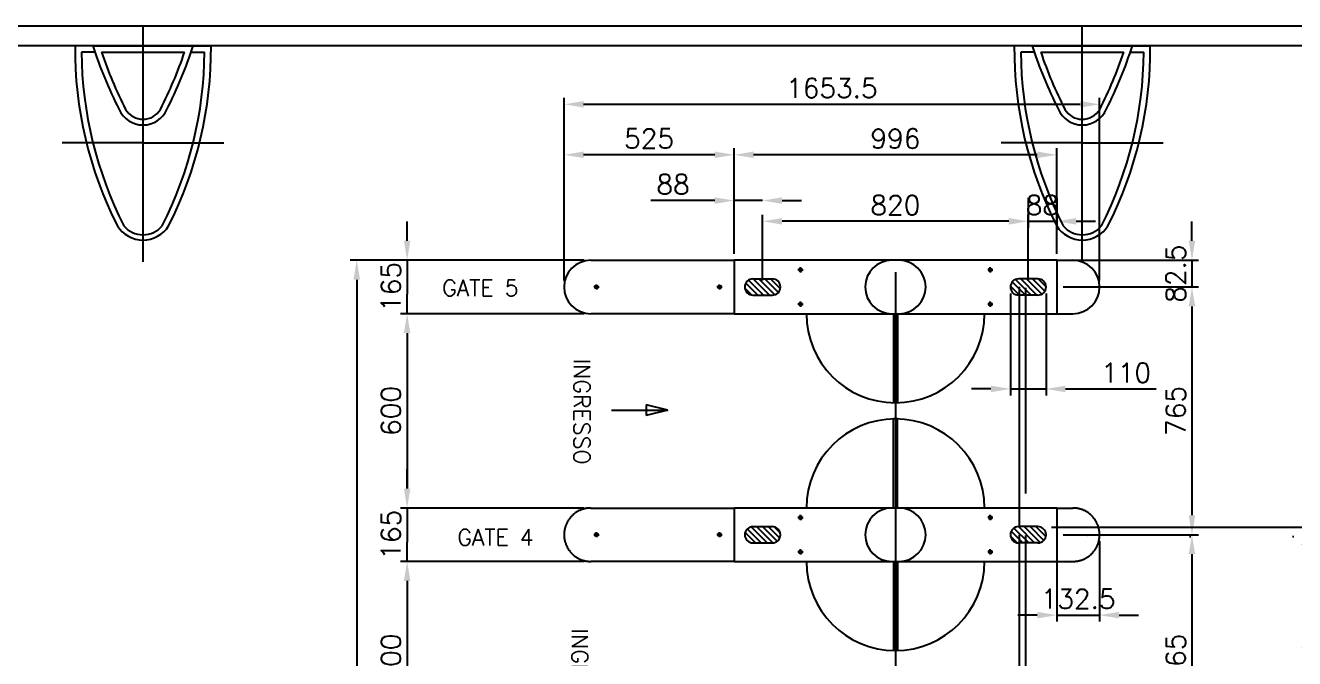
# Model space of a CAD drawing. Header units: metres. Extents: x 51 to 52746, y -259 to 37569.
# Drawn here: x 36379 to 40298, y 31928 to 33883 of the extents above; entities that cross this region are included whole.
import ezdxf

# ---------------------------------------------------------------- set-up
doc = ezdxf.new("R2010")
doc.units = ezdxf.units.M
doc.header["$LTSCALE"] = 500
doc.header["$PDMODE"] = 35
doc.header["$PDSIZE"] = 0.01
for name, pattern in [('ACAD_ISO05W100', [33, 24, -3, 0, -3, 0, -3]), ('BORDER', [44.45, 12.7, -6.35, 12.7, -6.35, 0, -6.35]), ('CENTER', [50.8, 31.75, -6.35, 6.35, -6.35]), ('CONTINUA', [0]), ('HIDDEN2', [0.1875, 0.125, -0.0625]), ('PHANTOM', [63.5, 31.75, -6.35, 6.35, -6.35, 6.35, -6.35]), ('PUNTO2', [3.175, 0, -3.175]), ('SLD-Solido', [0]), ('TRATTI1', [4, 2.5, -1.5])]:
    doc.linetypes.add(name, pattern=pattern)
doc.layers.get('Defpoints').update_dxf_attribs({"color": 8})
for name, color, linetype in [('_SUP', 8, 'Continuous'), ('CABLAGGI', 1, 'Continuous'), ('COMMERCIALE', 8, 'Continuous'), ('CONTORNO', 8, 'TRATTI1'), ('LINEE-DI-SCHIZZO', 1, 'SLD-Solido'), ('PASSAGGIO_CAVI', 7, 'Continuous'), ('QUOTE', 3, 'Continuous'), ('SCALA-SCALAMOBILE', 8, 'Continuous'), ('WWWW', 252, 'Continuous')]:
    doc.layers.add(name, color=color, linetype=linetype)
doc.styles.add('Romans', font='Romans.shx')
doc.dimstyles.new('CADMEC_1-20', dxfattribs={"dimscale": 40, "dimtxt": 1.5, "dimasz": 1.5, "dimexe": 0.5, "dimexo": 0.5, "dimgap": 0.5, "dimtad": 1, "dimdsep": 46, "dimtxsty": 'Romans', "dimcen": -3, "dimclrd": 3, "dimclre": 3, "dimclrt": 1, "dimadec": 0, "dimazin": 0, "dimtfac": 1, "dimtmove": 0, "dimatfit": 0, "dimfxl": 0, "dimtolj": 1, "dimtzin": 0, "dimarcsym": 0})
pattern_1 = [(315, (35340.22, 44342.848), (8.980256, 8.980256), [])]

# ---------------------------------------------------------------- blocks, each defined once
blk = doc.blocks.new('*D11')
at = {"layer": 'Defpoints', "color": 0}
for p in [(38125.2, 33157.6), (37558.1, 32992.6), (38125.2, 32992.6)]:
    blk.add_point(p, dxfattribs=at)
at = {"layer": 'QUOTE', "color": 3, "lineweight": -2}
for p, q in [((37558.1, 33217.6), (37558.1, 33277.6)), ((38105.2, 33157.6), (37538.1, 33157.6)), ((37558.1, 33157.6), (37558.1, 33097.6)), ((37558.1, 33097.6), (37558.1, 33052.6)), ((37558.1, 32992.6), (37558.1, 33052.6)), ((38105.2, 32992.6), (37538.1, 32992.6)), ((37558.1, 32932.6), (37558.1, 32872.6))]:
    blk.add_line(p, q, dxfattribs=at)
at = {"layer": 'QUOTE', "color": 3}
for points in [[(37548.1, 33217.6), (37568.1, 33217.6), (37558.1, 33157.6)], [(37548.1, 32932.6), (37568.1, 32932.6), (37558.1, 32992.6)]]:
    blk.add_solid(points, dxfattribs=at)
at = {"layer": 'QUOTE', "color": 1, "lineweight": -3, "insert": (37508.1, 33075.1), "char_height": 60, "attachment_point": 5, "rotation": 90, "style": 'Romans'}
blk.add_mtext('\\A1;165', dxfattribs=at)
blk = doc.blocks.new('*D12')
at = {"layer": 'Defpoints', "color": 0}
for p in [(38125.2, 32227.6), (37558.1, 31627.6), (38125.2, 31627.6)]:
    blk.add_point(p, dxfattribs=at)
at = {"layer": 'QUOTE', "color": 3, "lineweight": -2}
for p, q in [((38105.2, 32227.6), (37538.1, 32227.6)), ((37558.1, 32167.6), (37558.1, 31687.6)), ((38105.2, 31627.6), (37538.1, 31627.6))]:
    blk.add_line(p, q, dxfattribs=at)
at = {"layer": 'QUOTE', "color": 3}
for points in [[(37548.1, 32167.6), (37568.1, 32167.6), (37558.1, 32227.6)], [(37548.1, 31687.6), (37568.1, 31687.6), (37558.1, 31627.6)]]:
    blk.add_solid(points, dxfattribs=at)
at = {"layer": 'QUOTE', "color": 1, "lineweight": -3, "insert": (37508.1, 31927.6), "char_height": 60, "attachment_point": 5, "rotation": 90, "style": 'Romans'}
blk.add_mtext('\\A1;600', dxfattribs=at)
blk = doc.blocks.new('*D18')
at = {"layer": 'Defpoints', "color": 0}
for p in [(37558.1, 33157.6), (37402.6, 29632.6), (38125.2, 29632.6)]:
    blk.add_point(p, dxfattribs=at)
at = {"layer": 'QUOTE', "color": 3, "lineweight": -2}
for p, q in [((37538.1, 33157.6), (37382.6, 33157.6)), ((37402.6, 33097.6), (37402.6, 29692.6)), ((38105.2, 29632.6), (37382.6, 29632.6))]:
    blk.add_line(p, q, dxfattribs=at)
at = {"layer": 'QUOTE', "color": 3}
for points in [[(37392.6, 33097.6), (37412.6, 33097.6), (37402.6, 33157.6)], [(37392.6, 29692.6), (37412.6, 29692.6), (37402.6, 29632.6)]]:
    blk.add_solid(points, dxfattribs=at)
at = {"layer": 'QUOTE', "color": 1, "lineweight": -3, "insert": (37352.6, 31012.6), "char_height": 60, "attachment_point": 5, "rotation": 90, "style": 'Romans'}
blk.add_mtext('\\A1;3525', dxfattribs=at)
blk = doc.blocks.new('*D19')
at = {"layer": 'Defpoints', "color": 0}
for p in [(39696.2, 33639.1), (38042.7, 33075.1), (39696.2, 33075.1)]:
    blk.add_point(p, dxfattribs=at)
at = {"layer": 'QUOTE', "color": 3, "lineweight": -2}
for p, q in [((38042.7, 33095.1), (38042.7, 33659.1)), ((38102.7, 33639.1), (39636.2, 33639.1)), ((39696.2, 33095.1), (39696.2, 33659.1))]:
    blk.add_line(p, q, dxfattribs=at)
at = {"layer": 'QUOTE', "color": 3}
for points in [[(38102.7, 33649.1), (38102.7, 33629.1), (38042.7, 33639.1)], [(39636.2, 33649.1), (39636.2, 33629.1), (39696.2, 33639.1)]]:
    blk.add_solid(points, dxfattribs=at)
at = {"layer": 'QUOTE', "color": 1, "lineweight": -3, "insert": (38869.4, 33689.1), "char_height": 60, "attachment_point": 5, "style": 'Romans'}
blk.add_mtext('\\A1;1653.5', dxfattribs=at)
blk = doc.blocks.new('*D20')
at = {"layer": 'Defpoints', "color": 0, "linetype": 'Continuous'}
for p in [(38655.7, 33277.8), (38655.7, 33075.1), (39475.7, 33075.1)]:
    blk.add_point(p, dxfattribs=at)
at = {"layer": 'QUOTE', "color": 3, "linetype": 'Continuous', "lineweight": -2}
for p, q in [((38655.7, 33095.1), (38655.7, 33297.8)), ((39415.7, 33277.8), (38715.7, 33277.8)), ((39475.7, 33095.1), (39475.7, 33297.8))]:
    blk.add_line(p, q, dxfattribs=at)
at = {"layer": 'QUOTE', "color": 3, "linetype": 'Continuous'}
for points in [[(38715.7, 33287.8), (38715.7, 33267.8), (38655.7, 33277.8)], [(39415.7, 33287.8), (39415.7, 33267.8), (39475.7, 33277.8)]]:
    blk.add_solid(points, dxfattribs=at)
at = {"layer": 'QUOTE', "color": 1, "linetype": 'Continuous', "lineweight": -3, "insert": (39065.7, 33327.8), "char_height": 60, "attachment_point": 5, "style": 'Romans'}
blk.add_mtext('\\A1;820', dxfattribs=at)
blk = doc.blocks.new('*D21')
at = {"layer": 'Defpoints', "color": 0}
for p in [(38567.7, 33483.2), (38567.7, 33157.6), (39563.7, 33157.6)]:
    blk.add_point(p, dxfattribs=at)
at = {"layer": 'QUOTE', "color": 3, "lineweight": -2}
for p, q in [((38567.7, 33177.6), (38567.7, 33503.2)), ((39503.7, 33483.2), (38627.7, 33483.2)), ((39563.7, 33177.6), (39563.7, 33503.2))]:
    blk.add_line(p, q, dxfattribs=at)
at = {"layer": 'QUOTE', "color": 3}
for points in [[(38627.7, 33493.2), (38627.7, 33473.2), (38567.7, 33483.2)], [(39503.7, 33493.2), (39503.7, 33473.2), (39563.7, 33483.2)]]:
    blk.add_solid(points, dxfattribs=at)
at = {"layer": 'QUOTE', "color": 1, "lineweight": -3, "insert": (39065.7, 33533.2), "char_height": 60, "attachment_point": 5, "style": 'Romans'}
blk.add_mtext('\\A1;996', dxfattribs=at)
blk = doc.blocks.new('*D22')
at = {"layer": 'Defpoints', "color": 0}
for p in [(39563.7, 32392.6), (39696.2, 32310.1), (39696.2, 32061.8)]:
    blk.add_point(p, dxfattribs=at)
at = {"layer": 'QUOTE', "color": 3, "lineweight": -2}
for p, q in [((39563.7, 32372.6), (39563.7, 32041.8)), ((39696.2, 32290.1), (39696.2, 32041.8)), ((39503.7, 32061.8), (39443.7, 32061.8)), ((39563.7, 32061.8), (39696.2, 32061.8)), ((39756.2, 32061.8), (39816.2, 32061.8))]:
    blk.add_line(p, q, dxfattribs=at)
at = {"layer": 'QUOTE', "color": 3}
for points in [[(39503.7, 32071.8), (39503.7, 32051.8), (39563.7, 32061.8)], [(39756.2, 32071.8), (39756.2, 32051.8), (39696.2, 32061.8)]]:
    blk.add_solid(points, dxfattribs=at)
at = {"layer": 'QUOTE', "color": 1, "lineweight": -3, "insert": (39629.9, 32111.8), "char_height": 60, "attachment_point": 5, "style": 'Romans'}
blk.add_mtext('\\A1;132.5', dxfattribs=at)
blk = doc.blocks.new('*D23')
at = {"layer": 'Defpoints', "color": 0}
for p in [(38042.7, 33483.2), (38567.7, 33157.6), (38042.7, 33075.1)]:
    blk.add_point(p, dxfattribs=at)
at = {"layer": 'QUOTE', "color": 3, "lineweight": -2}
for p, q in [((38042.7, 33095.1), (38042.7, 33503.2)), ((38507.7, 33483.2), (38102.7, 33483.2)), ((38567.7, 33177.6), (38567.7, 33503.2))]:
    blk.add_line(p, q, dxfattribs=at)
at = {"layer": 'QUOTE', "color": 3}
for points in [[(38102.7, 33493.2), (38102.7, 33473.2), (38042.7, 33483.2)], [(38507.7, 33493.2), (38507.7, 33473.2), (38567.7, 33483.2)]]:
    blk.add_solid(points, dxfattribs=at)
at = {"layer": 'QUOTE', "color": 1, "lineweight": -3, "insert": (38305.2, 33533.2), "char_height": 60, "attachment_point": 5, "style": 'Romans'}
blk.add_mtext('\\A1;525', dxfattribs=at)
blk = doc.blocks.new('*D29')
at = {"layer": 'Defpoints', "color": 0}
for p in [(39420.7, 33075.1), (39530.7, 33075.1), (39420.7, 32760.3)]:
    blk.add_point(p, dxfattribs=at)
at = {"layer": 'QUOTE', "color": 3, "lineweight": -2}
for p, q in [((39420.7, 33055.1), (39420.7, 32740.3)), ((39530.7, 33055.1), (39530.7, 32740.3)), ((39360.7, 32760.3), (39300.7, 32760.3)), ((39420.7, 32760.3), (39530.7, 32760.3)), ((39590.7, 32760.3), (39871, 32760.3))]:
    blk.add_line(p, q, dxfattribs=at)
at = {"layer": 'QUOTE', "color": 3}
for points in [[(39360.7, 32770.3), (39360.7, 32750.3), (39420.7, 32760.3)], [(39590.7, 32770.3), (39590.7, 32750.3), (39530.7, 32760.3)]]:
    blk.add_solid(points, dxfattribs=at)
at = {"layer": 'QUOTE', "color": 1, "lineweight": -3, "insert": (39778.1, 32810.3), "char_height": 60, "attachment_point": 5, "style": 'Romans'}
blk.add_mtext('\\A1;110', dxfattribs=at)
blk = doc.blocks.new('*D30')
at = {"layer": 'CABLAGGI', "color": 3, "lineweight": -2}
for p, q in [((39583.7, 32310.1), (40001.3, 32310.1)), ((39981.3, 32250.1), (39981.3, 31605.1)), ((39716.2, 31545.1), (40001.3, 31545.1))]:
    blk.add_line(p, q, dxfattribs=at)
at = {"layer": 'CABLAGGI', "color": 3}
for points in [[(39971.3, 32250.1), (39991.3, 32250.1), (39981.3, 32310.1)], [(39971.3, 31605.1), (39991.3, 31605.1), (39981.3, 31545.1)]]:
    blk.add_solid(points, dxfattribs=at)
at = {"layer": 'Defpoints', "color": 0}
for p in [(39563.7, 32310.1), (39696.2, 31545.1), (39981.3, 31545.1)]:
    blk.add_point(p, dxfattribs=at)
at = {"layer": 'CABLAGGI', "color": 1, "lineweight": -3, "insert": (39931.3, 31927.6), "char_height": 60, "attachment_point": 5, "rotation": 90, "style": 'Romans'}
blk.add_mtext('\\A1;765', dxfattribs=at)
blk = doc.blocks.new('*D42')
at = {"layer": 'CABLAGGI', "color": 3, "lineweight": -2}
for p, q in [((39981.3, 33217.6), (39981.3, 33277.6)), ((39571.8, 33157.6), (40001.3, 33157.6)), ((39981.3, 33157.6), (39981.3, 33075.1)), ((39716.2, 33075.1), (40001.3, 33075.1)), ((39981.3, 33015.1), (39981.3, 32955.1))]:
    blk.add_line(p, q, dxfattribs=at)
at = {"layer": 'CABLAGGI', "color": 3}
for points in [[(39971.3, 33217.6), (39991.3, 33217.6), (39981.3, 33157.6)], [(39971.3, 33015.1), (39991.3, 33015.1), (39981.3, 33075.1)]]:
    blk.add_solid(points, dxfattribs=at)
at = {"layer": 'Defpoints', "color": 0}
for p in [(39551.8, 33157.6), (39696.2, 33075.1), (39981.3, 33075.1)]:
    blk.add_point(p, dxfattribs=at)
at = {"layer": 'CABLAGGI', "color": 1, "lineweight": -3, "insert": (39931.3, 33116.3), "char_height": 60, "attachment_point": 5, "rotation": 90, "style": 'Romans'}
blk.add_mtext('\\A1;82.5', dxfattribs=at)
blk = doc.blocks.new('*D35')
at = {"layer": 'CABLAGGI', "color": 3, "lineweight": -2}
for p, q in [((38507.7, 33341.9), (38310.5, 33341.9)), ((38655.7, 33341.9), (38567.7, 33341.9)), ((38715.7, 33341.9), (38775.7, 33341.9))]:
    blk.add_line(p, q, dxfattribs=at)
at = {"layer": 'CABLAGGI', "color": 3}
for points in [[(38507.7, 33351.9), (38507.7, 33331.9), (38567.7, 33341.9)], [(38715.7, 33351.9), (38715.7, 33331.9), (38655.7, 33341.9)]]:
    blk.add_solid(points, dxfattribs=at)
at = {"layer": 'Defpoints', "color": 0}
for p in [(38567.7, 33341.9), (38567.7, 33341.9), (38655.7, 33341.9)]:
    blk.add_point(p, dxfattribs=at)
at = {"layer": 'CABLAGGI', "color": 1, "lineweight": -3, "insert": (38379.1, 33391.9), "char_height": 60, "attachment_point": 5, "style": 'Romans'}
blk.add_mtext('\\A1;88', dxfattribs=at)
blk = doc.blocks.new('*D36')
at = {"layer": 'CABLAGGI', "color": 3, "lineweight": -2}
for p, q in [((39475.7, 33350.3), (39475.7, 33257.8)), ((39563.7, 33350.3), (39563.7, 33257.8)), ((39415.7, 33277.8), (39355.7, 33277.8)), ((39475.7, 33277.8), (39563.7, 33277.8)), ((39623.7, 33277.8), (39683.7, 33277.8))]:
    blk.add_line(p, q, dxfattribs=at)
at = {"layer": 'CABLAGGI', "color": 3}
for points in [[(39415.7, 33287.8), (39415.7, 33267.8), (39475.7, 33277.8)], [(39623.7, 33287.8), (39623.7, 33267.8), (39563.7, 33277.8)]]:
    blk.add_solid(points, dxfattribs=at)
at = {"layer": 'Defpoints', "color": 0}
for p in [(39475.7, 33370.3), (39563.7, 33370.3), (39563.7, 33277.8)]:
    blk.add_point(p, dxfattribs=at)
at = {"layer": 'CABLAGGI', "color": 1, "lineweight": -3, "insert": (39519.7, 33327.8), "char_height": 60, "attachment_point": 5, "style": 'Romans'}
blk.add_mtext('\\A1;88', dxfattribs=at)
blk = doc.blocks.new('*D37')
at = {"layer": 'CABLAGGI', "color": 3, "lineweight": -2}
for p, q in [((39583.7, 33075.1), (40001.3, 33075.1)), ((39981.3, 33015.1), (39981.3, 32370.1)), ((39716.2, 32310.1), (40001.3, 32310.1))]:
    blk.add_line(p, q, dxfattribs=at)
at = {"layer": 'CABLAGGI', "color": 3}
for points in [[(39971.3, 33015.1), (39991.3, 33015.1), (39981.3, 33075.1)], [(39971.3, 32370.1), (39991.3, 32370.1), (39981.3, 32310.1)]]:
    blk.add_solid(points, dxfattribs=at)
at = {"layer": 'Defpoints', "color": 0}
for p in [(39563.7, 33075.1), (39696.2, 32310.1), (39981.3, 32310.1)]:
    blk.add_point(p, dxfattribs=at)
at = {"layer": 'CABLAGGI', "color": 1, "lineweight": -3, "insert": (39931.3, 32692.6), "char_height": 60, "attachment_point": 5, "rotation": 90, "style": 'Romans'}
blk.add_mtext('\\A1;765', dxfattribs=at)
blk = doc.blocks.new('*D38')
at = {"layer": 'Defpoints', "color": 0}
for p in [(38125.2, 32992.6), (37558.1, 32392.6), (38125.2, 32392.6)]:
    blk.add_point(p, dxfattribs=at)
at = {"layer": 'QUOTE', "color": 3, "lineweight": -2}
for p, q in [((38105.2, 32992.6), (37538.1, 32992.6)), ((37558.1, 32932.6), (37558.1, 32452.6)), ((38105.2, 32392.6), (37538.1, 32392.6))]:
    blk.add_line(p, q, dxfattribs=at)
at = {"layer": 'QUOTE', "color": 3}
for points in [[(37548.1, 32932.6), (37568.1, 32932.6), (37558.1, 32992.6)], [(37548.1, 32452.6), (37568.1, 32452.6), (37558.1, 32392.6)]]:
    blk.add_solid(points, dxfattribs=at)
at = {"layer": 'QUOTE', "color": 1, "lineweight": -3, "insert": (37508.1, 32692.6), "char_height": 60, "attachment_point": 5, "rotation": 90, "style": 'Romans'}
blk.add_mtext('\\A1;600', dxfattribs=at)
blk = doc.blocks.new('*D39')
at = {"layer": 'Defpoints', "color": 0}
for p in [(38125.2, 32392.6), (37558.1, 32227.6), (38125.2, 32227.6)]:
    blk.add_point(p, dxfattribs=at)
at = {"layer": 'QUOTE', "color": 3, "lineweight": -2}
for p, q in [((37558.1, 32452.6), (37558.1, 32512.6)), ((38105.2, 32392.6), (37538.1, 32392.6)), ((37558.1, 32392.6), (37558.1, 32332.6)), ((37558.1, 32332.6), (37558.1, 32287.6)), ((37558.1, 32227.6), (37558.1, 32287.6)), ((38105.2, 32227.6), (37538.1, 32227.6)), ((37558.1, 32167.6), (37558.1, 32107.6))]:
    blk.add_line(p, q, dxfattribs=at)
at = {"layer": 'QUOTE', "color": 3}
for points in [[(37548.1, 32452.6), (37568.1, 32452.6), (37558.1, 32392.6)], [(37548.1, 32167.6), (37568.1, 32167.6), (37558.1, 32227.6)]]:
    blk.add_solid(points, dxfattribs=at)
at = {"layer": 'QUOTE', "color": 1, "lineweight": -3, "insert": (37508.1, 32310.1), "char_height": 60, "attachment_point": 5, "rotation": 90, "style": 'Romans'}
blk.add_mtext('\\A1;165', dxfattribs=at)

msp = doc.modelspace()

# ---------------------------------------------------------------- hatches: boundary and pattern name
at = {"layer": 'PASSAGGIO_CAVI', "linetype": 'Continuous', "lineweight": -3}
h = msp.add_hatch(dxfattribs=at)
h.set_pattern_fill('ANSI31', color=256, scale=4, angle=-90, style=0)
h.set_pattern_definition(pattern_1)
h.paths.add_polyline_path([(38625.682, 33100.054, 1), (38625.682, 33050.054), (38685.682, 33050.054, 1), (38685.682, 33100.054)])
h = msp.add_hatch(dxfattribs=at)
h.set_pattern_fill('ANSI31', color=256, scale=4, angle=-90, style=0)
h.set_pattern_definition(pattern_1)
h.paths.add_polyline_path([(39445.682, 33100.054, 1), (39445.682, 33050.054), (39505.682, 33050.054, 1), (39505.682, 33100.054)])
h = msp.add_hatch(dxfattribs=at)
h.set_pattern_fill('ANSI31', color=256, scale=4, angle=-90, style=0)
h.set_pattern_definition(pattern_1)
h.paths.add_polyline_path([(38625.682, 32335.054, 1), (38625.682, 32285.054), (38685.682, 32285.054, 1), (38685.682, 32335.054)])
h = msp.add_hatch(dxfattribs=at)
h.set_pattern_fill('ANSI31', color=256, scale=4, angle=-90, style=0)
h.set_pattern_definition(pattern_1)
h.paths.add_polyline_path([(39445.682, 32335.054, 1), (39445.682, 32285.054), (39505.682, 32285.054, 1), (39505.682, 32335.054)])

# ---------------------------------------------------------------- linework, layer by layer
at = {"layer": '_SUP', "color": 8, "linetype": 'CONTINUA'}
for p, q in [((36532.682, 33819.959), (34052.682, 33819.959)), ((39432.682, 33819.959), (36952.682, 33819.959)), ((42332.682, 33819.959), (39852.682, 33819.959))]:
    msp.add_line(p, q, dxfattribs=at)
for centre, major_axis, start_param, end_param in [((37737.951, 33810.114), (-852.282, 852.282), 0.7772302, 1.25597064), ((35747.413, 33810.114), (-852.282, 852.282), 3.45641834, 3.93515878), ((40637.951, 33810.114), (852.282, 852.282), 2.34802653, 2.82676697), ((38647.413, 33810.114), (-852.282, 852.282), 3.45641834, 3.93515878), ((36742.682, 33313.309), (-66.009, 66.009), 1.3465595, 3.36582948), ((39642.682, 33313.309), (-66.009, 66.009), 1.3465595, 3.36582948)]:
    msp.add_ellipse(centre, major_axis=major_axis, ratio=1, start_param=start_param, end_param=end_param, dxfattribs=at)
at = {"layer": 'CABLAGGI', "color": 40, "linetype": 'PHANTOM', "lineweight": -3, "ltscale": 0.1}
for p, q in [((39447.288, 33075.054), (39447.288, 32335.054)), ((39447.288, 32310.054), (39447.288, 31570.054))]:
    msp.add_line(p, q, dxfattribs=at)
at = {"layer": 'CABLAGGI', "linetype": 'BORDER', "lineweight": -3, "ltscale": 0.1}
for p, q in [((39467.154, 33072.743), (39467.154, 32335.054)), ((39467.154, 32307.743), (39467.154, 31570.054))]:
    msp.add_line(p, q, dxfattribs=at)
at = {"layer": 'CABLAGGI', "color": 5, "linetype": 'PUNTO2', "lineweight": -3, "ltscale": 0.2}
msp.add_lwpolyline([(40318.66, 26879.416), (40318.66, 32279.438, 0.41421356), (40293.66, 32304.438), (39530.043, 32304.438)], format="xyb", dxfattribs=at)
at = {"layer": 'COMMERCIALE', "color": 8}
for p, q in [((45667.601, 33879.959), (33787.709, 33879.959)), ((45667.601, 33819.959), (33787.709, 33819.959))]:
    msp.add_line(p, q, dxfattribs=at)
at = {"layer": 'CONTORNO', "lineweight": -3}
for p, q in [((38125.182, 33157.554), (38567.682, 33157.554)), ((39563.682, 33157.554), (38567.682, 33157.554)), ((38567.682, 33157.554), (38567.682, 32992.554)), ((39563.682, 33157.554), (39563.682, 32992.554)), ((39563.682, 33157.554), (39613.682, 33157.554)), ((39059.682, 32992.554), (39059.682, 32717.554)), ((39071.682, 32992.554), (39071.682, 32717.554)), ((39563.682, 32992.554), (39613.682, 32992.554)), ((39071.682, 32717.554), (39059.682, 32717.554)), ((39071.682, 32667.554), (39059.682, 32667.554)), ((39059.682, 32392.554), (39059.682, 32667.554)), ((39071.682, 32392.554), (39071.682, 32667.554)), ((38567.682, 32392.554), (38567.682, 32227.554)), ((39563.682, 32392.554), (39563.682, 32227.554)), ((39563.682, 32392.554), (39613.682, 32392.554)), ((39059.682, 32227.554), (39059.682, 31952.554)), ((39071.682, 32227.554), (39071.682, 31952.554)), ((39563.682, 32227.554), (39613.682, 32227.554)), ((39071.682, 31952.554), (39059.682, 31952.554))]:
    msp.add_line(p, q, dxfattribs=at)
at = {"layer": 'CONTORNO', "linetype": 'Continuous', "lineweight": -3}
for p, q in [((38567.682, 32992.554), (38125.182, 32992.554)), ((38567.682, 32992.554), (39563.682, 32992.554)), ((38125.182, 32392.554), (38567.682, 32392.554)), ((39563.682, 32392.554), (38567.682, 32392.554)), ((38567.682, 32227.554), (38125.182, 32227.554)), ((38567.682, 32227.554), (39563.682, 32227.554))]:
    msp.add_line(p, q, dxfattribs=at)
at = {"layer": 'CONTORNO', "color": 6, "linetype": 'ACAD_ISO05W100', "ltscale": 0.2}
msp.add_lwpolyline([(41909.482, 30200.798), (41909.482, 32307.247, 0.41421356), (41884.482, 32332.247), (39547.191, 32332.247)], format="xyb", dxfattribs=at)
at = {"layer": 'CONTORNO', "linetype": 'Continuous', "lineweight": -3}
for centre, radius, start, end in [((38125.182, 33075.054), 82.5, 90, 270), ((39054.682, 33075.054), 82.5, 90, 270), ((39076.682, 33075.054), 82.5, 270, 90), ((39613.682, 33075.054), 82.5, 270, 90), ((39065.682, 32992.554), 275, 180, 0), ((39065.682, 32392.554), 275, 0, 180), ((39054.682, 32310.054), 82.5, 90, 270), ((39076.682, 32310.054), 82.5, 270, 90), ((39065.682, 32227.554), 275, 180, 0)]:
    msp.add_arc(centre, radius, start, end, dxfattribs=at)
at = {"layer": 'CONTORNO', "lineweight": -3}
for centre, start, end in [((38125.182, 32310.054), 90, 270), ((39613.682, 32310.054), 270, 90)]:
    msp.add_arc(centre, 82.5, start, end, dxfattribs=at)
at = {"layer": 'LINEE-DI-SCHIZZO', "lineweight": -3}
for p, q in [((38772.682, 33128.054), (38764.682, 33128.054)), ((38772.682, 33128.054), (38772.682, 33136.054)), ((38772.682, 33128.054), (38772.682, 33120.054)), ((38772.682, 33128.054), (38780.682, 33128.054)), ((39358.682, 33128.054), (39350.682, 33128.054)), ((39358.682, 33128.054), (39358.682, 33136.054)), ((39358.682, 33128.054), (39358.682, 33120.054)), ((39358.682, 33128.054), (39366.682, 33128.054)), ((38142.682, 33075.054), (38134.682, 33075.054)), ((38142.682, 33075.054), (38142.682, 33083.054)), ((38142.682, 33075.054), (38142.682, 33067.054)), ((38142.682, 33075.054), (38150.682, 33075.054)), ((38522.682, 33075.054), (38514.682, 33075.054)), ((38522.682, 33075.054), (38522.682, 33083.054)), ((38522.682, 33075.054), (38522.682, 33067.054)), ((38522.682, 33075.054), (38530.682, 33075.054)), ((38772.682, 33022.054), (38764.682, 33022.054)), ((38772.682, 33022.054), (38772.682, 33030.054)), ((38772.682, 33022.054), (38772.682, 33014.054)), ((38772.682, 33022.054), (38780.682, 33022.054)), ((39358.682, 33022.054), (39350.682, 33022.054)), ((39358.682, 33022.054), (39358.682, 33030.054)), ((39358.682, 33022.054), (39358.682, 33014.054)), ((39358.682, 33022.054), (39366.682, 33022.054)), ((38772.682, 32363.054), (38772.682, 32371.054)), ((39358.682, 32363.054), (39358.682, 32371.054)), ((38772.682, 32363.054), (38764.682, 32363.054)), ((38772.682, 32363.054), (38772.682, 32355.054)), ((38772.682, 32363.054), (38780.682, 32363.054)), ((39358.682, 32363.054), (39350.682, 32363.054)), ((39358.682, 32363.054), (39358.682, 32355.054)), ((39358.682, 32363.054), (39366.682, 32363.054)), ((38142.682, 32310.054), (38134.682, 32310.054)), ((38142.682, 32310.054), (38142.682, 32318.054)), ((38142.682, 32310.054), (38142.682, 32302.054)), ((38142.682, 32310.054), (38150.682, 32310.054)), ((38522.682, 32310.054), (38514.682, 32310.054)), ((38522.682, 32310.054), (38522.682, 32318.054)), ((38522.682, 32310.054), (38522.682, 32302.054)), ((38522.682, 32310.054), (38530.682, 32310.054)), ((38772.682, 32257.054), (38764.682, 32257.054)), ((38772.682, 32257.054), (38772.682, 32265.054)), ((38772.682, 32257.054), (38772.682, 32249.054)), ((38772.682, 32257.054), (38780.682, 32257.054)), ((39358.682, 32257.054), (39350.682, 32257.054)), ((39358.682, 32257.054), (39358.682, 32265.054)), ((39358.682, 32257.054), (39358.682, 32249.054)), ((39358.682, 32257.054), (39366.682, 32257.054))]:
    msp.add_line(p, q, dxfattribs=at)
at = {"layer": 'LINEE-DI-SCHIZZO', "linetype": 'CENTER', "lineweight": -3}
for p, q in [((39065.682, 33121.23), (39065.682, 29185.928)), ((39065.682, 32760.692), (39065.682, 29231.515))]:
    msp.add_line(p, q, dxfattribs=at)
at = {"layer": 'PASSAGGIO_CAVI', "lineweight": -3}
for p, q in [((38625.682, 33100.054), (38685.682, 33100.054)), ((39505.682, 33100.054), (39445.682, 33100.054)), ((38625.682, 33050.054), (38685.682, 33050.054)), ((39505.682, 33050.054), (39445.682, 33050.054)), ((38625.682, 32335.054), (38685.682, 32335.054)), ((39505.682, 32335.054), (39445.682, 32335.054)), ((38625.682, 32285.054), (38685.682, 32285.054)), ((39505.682, 32285.054), (39445.682, 32285.054))]:
    msp.add_line(p, q, dxfattribs=at)
for centre in [(38772.682, 33128.054), (39358.682, 33128.054), (38142.682, 33075.054), (38522.682, 33075.054), (38772.682, 33022.054), (39358.682, 33022.054), (38772.682, 32363.054), (39358.682, 32363.054), (38142.682, 32310.054), (38522.682, 32310.054), (38772.682, 32257.054), (39358.682, 32257.054)]:
    msp.add_circle(centre, 5, dxfattribs=at)
for centre, start, end in [((38625.682, 33075.054), 90, 270), ((38685.682, 33075.054), 270, 90), ((39445.682, 33075.054), 90, 270), ((39505.682, 33075.054), 270, 90), ((38625.682, 32310.054), 90, 270), ((38685.682, 32310.054), 270, 90), ((39445.682, 32310.054), 90, 270), ((39505.682, 32310.054), 270, 90)]:
    msp.add_arc(centre, 25, start, end, dxfattribs=at)
at = {"layer": 'QUOTE', "lineweight": -3}
for p, q in [((38189.356, 32694.765), (38363.108, 32694.765)), ((38363.108, 32694.765), (38296.217, 32711.08)), ((38296.217, 32711.08), (38296.217, 32678.45)), ((38363.108, 32694.765), (38296.217, 32678.45))]:
    msp.add_line(p, q, dxfattribs=at)
at = {"layer": 'SCALA-SCALAMOBILE', "color": 8, "linetype": 'Continuous'}
for p, q in [((36742.682, 33152.88), (36742.682, 33882.83)), ((39642.682, 33152.88), (39642.682, 33882.83)), ((36587.709, 33819.959), (36897.655, 33819.959)), ((39487.709, 33819.959), (39797.655, 33819.959)), ((36614.355, 33799.959), (36871.009, 33799.959)), ((39514.355, 33799.959), (39771.009, 33799.959)), ((36742.682, 33519.959), (36492.682, 33519.959)), ((36742.682, 33519.959), (36992.682, 33519.959)), ((39642.682, 33519.959), (39392.682, 33519.959)), ((39642.682, 33519.959), (39892.682, 33519.959))]:
    msp.add_line(p, q, dxfattribs=at)
at = {"layer": 'SCALA-SCALAMOBILE', "color": 8, "linetype": 'HIDDEN2'}
for p, q in [((36587.709, 33819.959), (36532.682, 33819.959)), ((36897.655, 33819.959), (36952.682, 33819.959)), ((39487.709, 33819.959), (39432.682, 33819.959)), ((39797.655, 33819.959), (39852.682, 33819.959)), ((36594.355, 33799.959), (36552.684, 33799.959)), ((36891.009, 33799.959), (36932.679, 33799.959)), ((39494.355, 33799.959), (39452.684, 33799.959)), ((39791.009, 33799.959), (39832.679, 33799.959))]:
    msp.add_line(p, q, dxfattribs=at)
at = {"layer": 'WWWW', "color": 8}
for centre, major_axis, start_param, end_param in [((37737.951, 33810.114), (-852.282, 852.282), 0.7772302, 1.25597064), ((37877.633, 34237.5), (-958.708, 958.708), 1.0984482, 1.25558092), ((35607.731, 34237.5), (-958.708, 958.708), 3.45680806, 3.61394078), ((35747.413, 33810.114), (-852.282, 852.282), 3.45641834, 3.93515878), ((40637.951, 33810.114), (852.282, 852.282), 2.34802653, 2.82676697), ((40777.633, 34237.5), (-958.708, 958.708), 1.0984482, 1.25558092), ((38507.731, 34237.5), (958.708, 958.708), 5.02760439, 5.18473711), ((38647.413, 33810.114), (-852.282, 852.282), 3.45641834, 3.93515878), ((37757.951, 33810.114), (852.282, 852.282), 2.36461997, 2.82676697), ((37897.633, 34237.5), (958.708, 958.708), 2.68478905, 2.82637725), ((35587.731, 34237.5), (-958.708, 958.708), 3.45680806, 3.59839626), ((35727.413, 33810.114), (-852.282, 852.282), 3.45641834, 3.91856534), ((40657.951, 33810.114), (852.282, 852.282), 2.36461997, 2.82676697), ((40797.633, 34237.5), (-958.708, 958.708), 1.11399272, 1.25558092), ((38487.731, 34237.5), (-958.708, 958.708), 3.45680806, 3.59839626), ((38627.413, 33810.114), (-852.282, 852.282), 3.45641834, 3.91856534), ((36742.682, 33655.896), (57.025, 57.025), 2.77299904, 5.0809826), ((36742.682, 33655.896), (44.464, 44.464), 2.9021208, 4.95186084), ((39642.682, 33655.896), (-57.025, 57.025), 1.20220271, 3.51018627), ((39642.682, 33655.896), (-44.464, 44.464), 1.33132447, 3.38106451), ((36742.682, 33313.309), (-66.009, 66.009), 1.3465595, 3.36582948), ((36742.682, 33313.309), (-54.557, 54.557), 1.4849489, 3.22744008), ((39642.682, 33313.309), (-66.009, 66.009), 1.3465595, 3.36582948), ((39642.682, 33313.309), (-54.557, 54.557), 1.4849489, 3.22744008)]:
    msp.add_ellipse(centre, major_axis=major_axis, ratio=1, start_param=start_param, end_param=end_param, dxfattribs=at)

# ---------------------------------------------------------------- texts
at = {"layer": 'QUOTE', "lineweight": -3, "char_height": 50, "width": 265.03375, "attachment_point": 2, "style": 'Romans'}
for s, insert in [('GATE 5', (37784.29, 33097.116)), ('GATE 4', (37831.065, 32326.981))]:
    msp.add_mtext(s, dxfattribs=dict(at, insert=insert))
at = {"layer": 'QUOTE', "lineweight": -3, "char_height": 50, "width": 603.64667, "attachment_point": 2, "rotation": 270, "style": 'Romans'}
for insert in [(38122.858, 32690.124), (38116.354, 31856.803)]:
    msp.add_mtext('{INGRESSO}', dxfattribs=dict(at, insert=insert))

# ---------------------------------------------------------------- dimensions: what is measured, and where the dimension line sits
at = {"layer": 'CABLAGGI', "lineweight": -3}
dim = msp.add_linear_dim(base=(38567.682, 33341.918), p1=(38655.682, 33341.918), p2=(38567.682, 33341.918), dimstyle='CADMEC_1-20', dxfattribs=at)
dim.commit()
dim.dimension.update_dxf_attribs({"geometry": '*D35', "text_midpoint": (38379.11, 33391.918)})
dim = msp.add_linear_dim(base=(39563.682, 33277.757), p1=(39475.682, 33370.268), p2=(39563.682, 33370.268), dimstyle='CADMEC_1-20', dxfattribs=at)
dim.commit()
dim.dimension.update_dxf_attribs({"geometry": '*D36', "text_midpoint": (39519.682, 33277.757), "dimtype": 160})
dim = msp.add_linear_dim(base=(39981.273, 33075.054), p1=(39551.832, 33157.554), p2=(39696.182, 33075.054), angle=270, dimstyle='CADMEC_1-20', dxfattribs=at)
dim.commit()
dim.dimension.update_dxf_attribs({"geometry": '*D42', "text_midpoint": (39981.273, 33116.304), "dimtype": 160})
for base, p1, p2, picture, middle in [((39981.273, 32310.054), (39563.682, 33075.054), (39696.182, 32310.054), '*D37', (39931.273, 32692.554)), ((39981.273, 31545.054), (39563.682, 32310.054), (39696.182, 31545.054), '*D30', (39931.273, 31927.554))]:
    dim = msp.add_linear_dim(base=base, p1=p1, p2=p2, angle=270, dimstyle='CADMEC_1-20', dxfattribs=at)
    dim.commit()
    dim.dimension.update_dxf_attribs({"geometry": picture, "text_midpoint": middle})
at = {"layer": 'QUOTE', "lineweight": -3}
for base, p1, p2, picture, middle in [((39696.182, 33639.138), (38042.682, 33075.054), (39696.182, 33075.054), '*D19', (38869.432, 33689.138)), ((38042.682, 33483.168), (38567.682, 33157.554), (38042.682, 33075.054), '*D23', (38305.182, 33533.168)), ((38567.682, 33483.168), (39563.682, 33157.554), (38567.682, 33157.554), '*D21', (39065.682, 33533.168))]:
    dim = msp.add_linear_dim(base=base, p1=p1, p2=p2, dimstyle='CADMEC_1-20', dxfattribs=at)
    dim.commit()
    dim.dimension.update_dxf_attribs({"geometry": picture, "text_midpoint": middle})
at = {"layer": 'QUOTE', "linetype": 'Continuous', "lineweight": -3}
dim = msp.add_linear_dim(base=(38655.682, 33277.757), p1=(39475.682, 33075.054), p2=(38655.682, 33075.054), dimstyle='CADMEC_1-20', dxfattribs=at)
dim.commit()
dim.dimension.update_dxf_attribs({"geometry": '*D20', "text_midpoint": (39065.682, 33327.757)})
at = {"layer": 'QUOTE', "lineweight": -3}
for base, p1, p2, picture, middle in [((37558.106, 32992.554), (38125.182, 33157.554), (38125.182, 32992.554), '*D11', (37558.106, 33075.054)), ((37402.553, 29632.554), (37558.106, 33157.554), (38125.182, 29632.554), '*D18', (37402.553, 31012.554)), ((37558.106, 32227.554), (38125.182, 32392.554), (38125.182, 32227.554), '*D39', (37558.106, 32310.054))]:
    dim = msp.add_linear_dim(base=base, p1=p1, p2=p2, angle=270, dimstyle='CADMEC_1-20', dxfattribs=at)
    dim.commit()
    dim.dimension.update_dxf_attribs({"geometry": picture, "text_midpoint": middle, "dimtype": 160})
for base, p1, p2, picture, middle in [((39420.682, 32760.335), (39530.682, 33075.054), (39420.682, 33075.054), '*D29', (39778.122, 32760.335)), ((39696.182, 32061.845), (39563.682, 32392.554), (39696.182, 32310.054), '*D22', (39629.932, 32061.845))]:
    dim = msp.add_linear_dim(base=base, p1=p1, p2=p2, dimstyle='CADMEC_1-20', dxfattribs=at)
    dim.commit()
    dim.dimension.update_dxf_attribs({"geometry": picture, "text_midpoint": middle, "dimtype": 160})
for base, p1, p2, picture, middle in [((37558.106, 32392.554), (38125.182, 32992.554), (38125.182, 32392.554), '*D38', (37508.106, 32692.554)), ((37558.106, 31627.554), (38125.182, 32227.554), (38125.182, 31627.554), '*D12', (37508.106, 31927.554))]:
    dim = msp.add_linear_dim(base=base, p1=p1, p2=p2, angle=270, dimstyle='CADMEC_1-20', dxfattribs=at)
    dim.commit()
    dim.dimension.update_dxf_attribs({"geometry": picture, "text_midpoint": middle})

doc.saveas('drawing.dxf')
